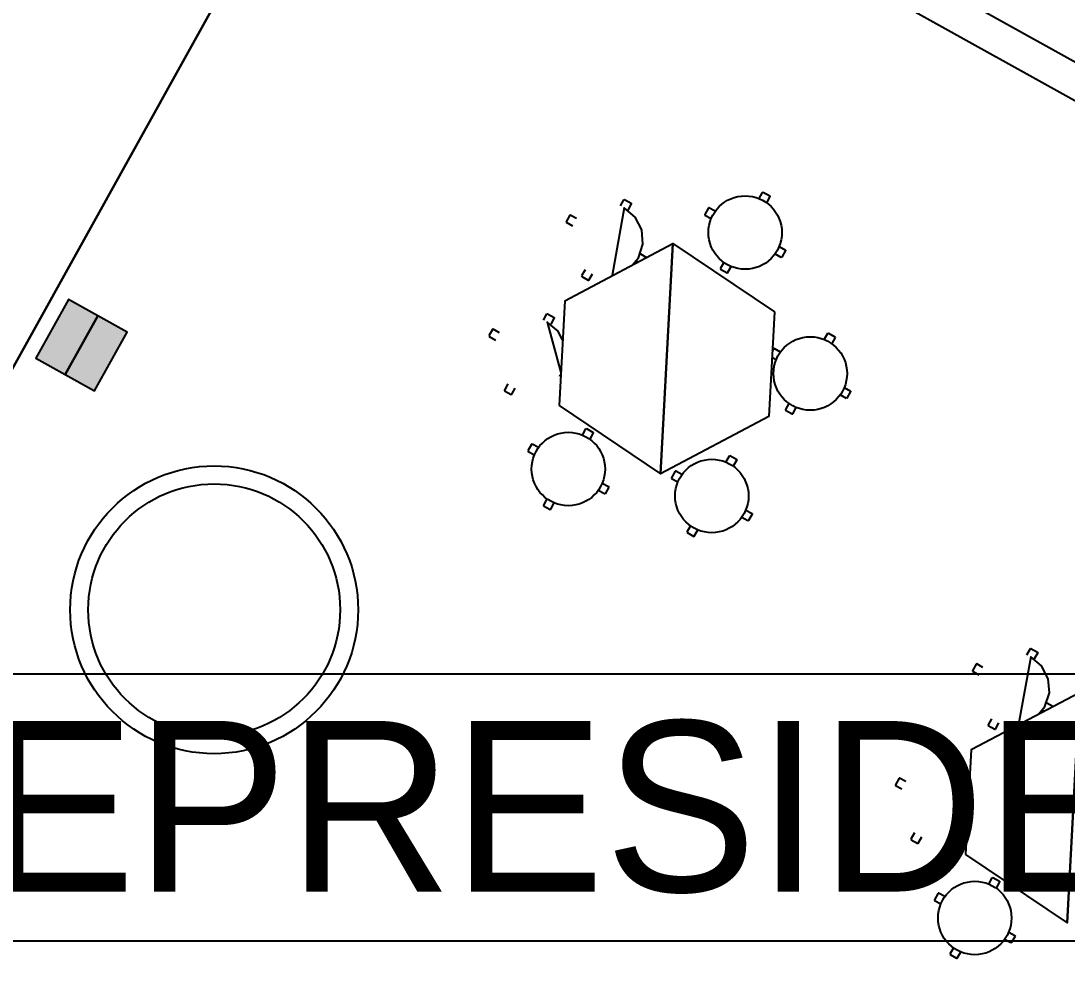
# Model space of a CAD drawing. Header units: metres. Extents: x 2.3 to 42.8, y 0.9 to 31.9.
# Drawn here: x 28.417 to 30.38, y 12.482 to 14.276 of the extents above; entities that cross this region are included whole.
import ezdxf

# ---------------------------------------------------------------- set-up
doc = ezdxf.new("R2010")
doc.units = ezdxf.units.M
for name, color, linetype in [('ARREDI', 9, 'Continuous'), ('PARETI_STRUTTURE', 7, 'Continuous'), ('PILASTRI_SETTI', 8, 'Continuous'), ('WAYFINDING_RIQUADRI', 7, 'Continuous'), ('WAYFINDING_TESTI', 7, 'Continuous')]:
    doc.layers.add(name, color=color, linetype=linetype)

msp = doc.modelspace()

# ---------------------------------------------------------------- linework, layer by layer
at = {"layer": 'ARREDI'}
for points in [[(29.802, 13.9422), (29.8085, 13.954)], [(29.8085, 13.954), (29.8096, 13.9543)], [(29.8096, 13.9543), (29.822, 13.9474)], [(29.5419, 13.9286), (29.5484, 13.9403)], [(29.5484, 13.9403), (29.5495, 13.9406)], [(29.5495, 13.9406), (29.5618, 13.9337)], [(29.5622, 13.9327), (29.5556, 13.9209)], [(29.5618, 13.9337), (29.5622, 13.9327)], [(29.8223, 13.9463), (29.8158, 13.9346)], [(29.822, 13.9474), (29.8223, 13.9463)], [(29.4467, 13.9112), (29.4398, 13.8988)], [(29.4478, 13.9115), (29.4467, 13.9112)], [(29.4595, 13.905), (29.4478, 13.9115)], [(29.5645, 13.8182), (29.5758, 13.8314), (29.584, 13.857), (29.5818, 13.8838), (29.5695, 13.9077), (29.549, 13.9251), (29.5264, 13.798)], [(29.7069, 13.9249), (29.7, 13.9125)], [(29.7, 13.9125), (29.7003, 13.9114)], [(29.7003, 13.9114), (29.712, 13.9049)], [(29.7079, 13.9252), (29.7069, 13.9249)], [(29.7197, 13.9187), (29.7079, 13.9252)], [(29.4398, 13.8988), (29.4401, 13.8978)], [(29.4401, 13.8978), (29.4519, 13.8912)], [(29.4373, 13.7508), (29.6402, 13.8583), (29.6172, 13.4258), (29.6402, 13.8583), (29.8305, 13.7299)], [(29.5792, 13.8386), (29.5908, 13.8321)], [(29.8434, 13.832), (29.8317, 13.8385)], [(29.8394, 13.8522), (29.8511, 13.8457)], [(29.8514, 13.8447), (29.8445, 13.8323)], [(29.8511, 13.8457), (29.8514, 13.8447)], [(29.5742, 13.8233), (29.5715, 13.8248)], [(29.7356, 13.8226), (29.7291, 13.8108)], [(29.7428, 13.8032), (29.7493, 13.8149)], [(29.8445, 13.8323), (29.8434, 13.832)], [(29.4754, 13.8089), (29.4689, 13.7972)], [(29.4689, 13.7972), (29.4692, 13.7961)], [(29.4692, 13.7961), (29.4816, 13.7892)], [(29.4827, 13.7895), (29.4892, 13.8012)], [(29.7291, 13.8108), (29.7294, 13.8098)], [(29.7294, 13.8098), (29.7418, 13.8029)], [(29.7418, 13.8029), (29.7428, 13.8032)], [(29.4816, 13.7892), (29.4827, 13.7895)], [(29.4373, 13.7508), (29.4269, 13.5542)], [(29.3973, 13.7143), (29.4038, 13.726)], [(29.4038, 13.726), (29.4049, 13.7263)], [(29.4049, 13.7263), (29.4173, 13.7194)], [(29.4176, 13.7184), (29.411, 13.7066)], [(29.4173, 13.7194), (29.4176, 13.7184)], [(29.8305, 13.7299), (29.8201, 13.5333)], [(29.3021, 13.6969), (29.2952, 13.6846)], [(29.3032, 13.6972), (29.3021, 13.6969)], [(29.3149, 13.6907), (29.3032, 13.6972)], [(29.4334, 13.6769), (29.4249, 13.6935), (29.4044, 13.7108), (29.4302, 13.616)], [(29.2952, 13.6845), (29.2955, 13.6835)], [(29.2955, 13.6835), (29.3073, 13.677)], [(29.9242, 13.6779), (29.9307, 13.6896)], [(29.9307, 13.6896), (29.9318, 13.6899)], [(29.9318, 13.6899), (29.9442, 13.683)], [(29.9445, 13.6819), (29.938, 13.6702)], [(29.9442, 13.683), (29.9445, 13.6819)], [(29.829, 13.6605), (29.8266, 13.6561)], [(29.8301, 13.6608), (29.829, 13.6605)], [(29.8418, 13.6543), (29.8301, 13.6608)], [(29.826, 13.6451), (29.8342, 13.6405)], [(29.4298, 13.6089), (29.427, 13.6105)], [(29.3308, 13.5946), (29.3243, 13.5829)], [(29.3243, 13.5829), (29.3246, 13.5818)], [(29.3246, 13.5818), (29.337, 13.5749)], [(29.3381, 13.5752), (29.3446, 13.5869)], [(29.9615, 13.5878), (29.9732, 13.5813)], [(29.9736, 13.5803), (29.9667, 13.5679)], [(29.9733, 13.5813), (29.9736, 13.5803)], [(29.337, 13.5749), (29.3381, 13.5752)], [(29.8577, 13.5582), (29.8512, 13.5464)], [(29.9656, 13.5676), (29.9539, 13.5741)], [(29.9667, 13.5679), (29.9656, 13.5676)], [(29.4269, 13.5542), (29.6172, 13.4258)], [(29.8512, 13.5464), (29.8515, 13.5454)], [(29.8515, 13.5454), (29.8639, 13.5385)], [(29.8639, 13.5385), (29.865, 13.5388)], [(29.865, 13.5388), (29.8715, 13.5505)], [(29.8201, 13.5333), (29.6172, 13.4258)], [(29.4704, 13.4986), (29.4769, 13.5104)], [(29.4769, 13.5104), (29.478, 13.5107)], [(29.478, 13.5107), (29.4904, 13.5038)], [(29.4907, 13.5027), (29.4842, 13.491)], [(29.4904, 13.5038), (29.4907, 13.5027)], [(29.3753, 13.4813), (29.3684, 13.4689)], [(29.3763, 13.4816), (29.3753, 13.4813)], [(29.3881, 13.4751), (29.3763, 13.4816)], [(29.3684, 13.4689), (29.3687, 13.4678)], [(29.3687, 13.4678), (29.3804, 13.4613)], [(29.7461, 13.4598), (29.7472, 13.4601)], [(29.7472, 13.4601), (29.7595, 13.4532)], [(29.7396, 13.4481), (29.7461, 13.4598)], [(29.7599, 13.4521), (29.7533, 13.4404)], [(29.7595, 13.4532), (29.7599, 13.4521)], [(29.6444, 13.4307), (29.6375, 13.4183)], [(29.6455, 13.431), (29.6444, 13.4307)], [(29.6572, 13.4245), (29.6455, 13.431)], [(29.5077, 13.4086), (29.5195, 13.4021)], [(29.5198, 13.401), (29.5129, 13.3887)], [(29.5195, 13.4021), (29.5198, 13.401)], [(29.6375, 13.4183), (29.6378, 13.4172)], [(29.6378, 13.4172), (29.6496, 13.4107)], [(29.5118, 13.3883), (29.5001, 13.3949)], [(29.5129, 13.3887), (29.5118, 13.3883)], [(29.404, 13.379), (29.3974, 13.3672)], [(29.3975, 13.3672), (29.3978, 13.3662)], [(29.3978, 13.3662), (29.4101, 13.3593)], [(29.4112, 13.3596), (29.4177, 13.3713)], [(29.4101, 13.3593), (29.4112, 13.3596)], [(29.781, 13.3378), (29.7693, 13.3443)], [(29.7769, 13.358), (29.7886, 13.3515)], [(29.7889, 13.3505), (29.7821, 13.3381)], [(29.7886, 13.3515), (29.7889, 13.3505)], [(29.6731, 13.3284), (29.6666, 13.3166)], [(29.782, 13.3381), (29.781, 13.3378)], [(29.6666, 13.3166), (29.6669, 13.3156)], [(29.6669, 13.3156), (29.6793, 13.3087)], [(29.6793, 13.3087), (29.6804, 13.309)], [(29.6804, 13.309), (29.6869, 13.3207)], [(30.3042, 13.0863), (30.3107, 13.098)], [(30.3107, 13.098), (30.3118, 13.0983)], [(30.3118, 13.0983), (30.3241, 13.0914)], [(30.3245, 13.0904), (30.3179, 13.0786)], [(30.3241, 13.0914), (30.3245, 13.0904)], [(30.209, 13.0689), (30.2021, 13.0566)], [(30.2101, 13.0692), (30.209, 13.0689)], [(30.2218, 13.0627), (30.2101, 13.0693)], [(30.3268, 12.9759), (30.3381, 12.9892), (30.3463, 13.0148), (30.3441, 13.0416), (30.3318, 13.0655), (30.3113, 13.0829), (30.2887, 12.9557)], [(30.2021, 13.0565), (30.2024, 13.0555)], [(30.2024, 13.0555), (30.2142, 13.049)], [(30.1996, 12.9085), (30.4025, 13.016), (30.3795, 12.5835), (30.4025, 13.016), (30.5928, 12.8876)], [(30.3415, 12.9963), (30.3531, 12.9898)], [(30.3365, 12.981), (30.3339, 12.9825)], [(30.2377, 12.9666), (30.2312, 12.9549)], [(30.2312, 12.9549), (30.2315, 12.9538)], [(30.2315, 12.9538), (30.2439, 12.9469)], [(30.245, 12.9472), (30.2515, 12.959)], [(30.2439, 12.9469), (30.245, 12.9472)], [(30.1996, 12.9085), (30.1892, 12.7119)], [(30.1596, 12.872), (30.1661, 12.8837)], [(30.1661, 12.8837), (30.1672, 12.884)], [(30.1672, 12.884), (30.1796, 12.8772)], [(30.1799, 12.8761), (30.1734, 12.8644)], [(30.1796, 12.8772), (30.1799, 12.8761)], [(30.0644, 12.8547), (30.0575, 12.8423)], [(30.0655, 12.855), (30.0644, 12.8547)], [(30.0772, 12.8485), (30.0655, 12.855)], [(30.1957, 12.8347), (30.1872, 12.8512), (30.1667, 12.8686), (30.1925, 12.7737)], [(30.0575, 12.8423), (30.0578, 12.8412)], [(30.0578, 12.8412), (30.0696, 12.8347)], [(30.1921, 12.7667), (30.1893, 12.7682)], [(30.0931, 12.7523), (30.0866, 12.7406)], [(30.0866, 12.7406), (30.0869, 12.7395)], [(30.0869, 12.7395), (30.0993, 12.7326)], [(30.1004, 12.7329), (30.1069, 12.7447)], [(30.0993, 12.7326), (30.1004, 12.7329)], [(30.1892, 12.7119), (30.3795, 12.5835)], [(30.2327, 12.6564), (30.2392, 12.6681)], [(30.2392, 12.6681), (30.2403, 12.6684)], [(30.2403, 12.6684), (30.2527, 12.6615)], [(30.253, 12.6604), (30.2465, 12.6487)], [(30.2527, 12.6615), (30.253, 12.6604)], [(30.1376, 12.639), (30.1307, 12.6266)], [(30.1386, 12.6393), (30.1376, 12.639)], [(30.1504, 12.6328), (30.1386, 12.6393)], [(30.1307, 12.6266), (30.131, 12.6256)], [(30.131, 12.6255), (30.1427, 12.619)], [(30.27, 12.5664), (30.2818, 12.5598)], [(30.2821, 12.5588), (30.2752, 12.5464)], [(30.2818, 12.5598), (30.2821, 12.5588)], [(30.2741, 12.5461), (30.2624, 12.5526)], [(30.2752, 12.5464), (30.2741, 12.5461)], [(30.1663, 12.5367), (30.1598, 12.525)], [(30.1598, 12.5249), (30.1601, 12.5239)], [(30.1601, 12.5239), (30.1724, 12.517)], [(30.1735, 12.5173), (30.18, 12.529)], [(30.1725, 12.517), (30.1735, 12.5173)]]:
    msp.add_lwpolyline(points, dxfattribs=at)
msp.add_lwpolyline([(28.5005, 13.6124), (28.5617, 13.7225), (28.5066, 13.7531), (28.4455, 13.643), (28.5005, 13.6124), (28.5556, 13.5818), (28.6168, 13.692), (28.5617, 13.7225)], close=True, dxfattribs=at)
for centre, radius in [((29.7757, 13.8786), 0.0689), ((29.8979, 13.6142), 0.0689), ((29.4441, 13.435), 0.0689), ((28.7799, 13.1709), 0.27), ((29.7132, 13.3844), 0.0689), ((28.7799, 13.1709), 0.2362), ((30.2064, 12.5927), 0.0689)]:
    msp.add_circle(centre, radius, dxfattribs=at)
at = {"layer": 'PARETI_STRUTTURE'}
for points in [[(29.8292, 16.1959), (27.7268, 12.4094), (30.9651, 10.6144), (32.2297, 10.6135)], [(34.128, 10.6122), (30.9651, 10.6144), (27.7268, 12.4094), (29.8292, 16.1959)], [(29.1147, 14.9091), (29.0841, 14.854), (30.6329, 13.994), (30.6635, 14.0491)], [(30.6635, 14.0491), (29.1698, 14.8785)]]:
    msp.add_lwpolyline(points, dxfattribs=at)
for points in [[(28.4455, 13.643), (28.5556, 13.5818), (28.6168, 13.692), (28.5066, 13.7531)], [(28.5005, 13.6124), (28.5617, 13.7225), (28.5066, 13.7531), (28.4455, 13.643)], [(28.5005, 13.6124), (28.5556, 13.5818), (28.6168, 13.692), (28.5617, 13.7225)]]:
    msp.add_lwpolyline(points, close=True, dxfattribs=at)
at = {"layer": 'PILASTRI_SETTI'}
for points in [[(28.5556, 13.5818), (28.6168, 13.692), (28.4455, 13.643), (28.5066, 13.7531)], [(28.5005, 13.6124), (28.5617, 13.7225), (28.4455, 13.643), (28.5066, 13.7531)], [(28.5556, 13.5818), (28.6168, 13.692), (28.5005, 13.6124), (28.5617, 13.7225)]]:
    msp.add_solid(points, dxfattribs=at)
at = {"layer": 'WAYFINDING_RIQUADRI'}
msp.add_lwpolyline([(28.1, 12.55), (30.9, 12.55), (30.9, 13.05), (28.1, 13.05)], close=True, dxfattribs=at)

# ---------------------------------------------------------------- texts
at = {"layer": 'WAYFINDING_TESTI', "insert": (29.5, 12.8), "char_height": 0.32, "attachment_point": 5}
msp.add_mtext('VICEPRESIDENZA', dxfattribs=at)

doc.saveas('drawing.dxf')
